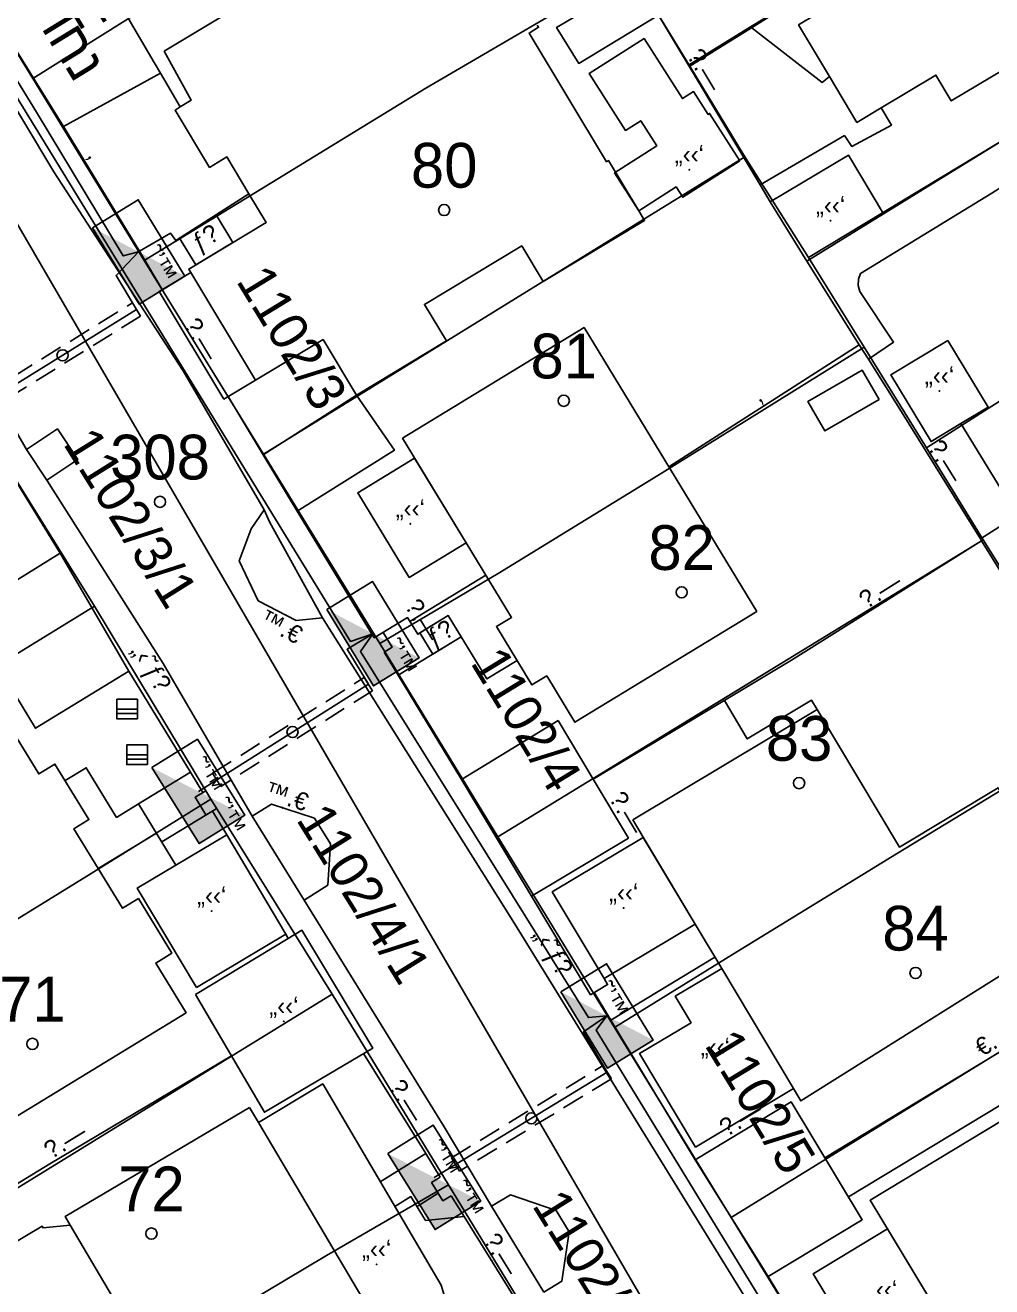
# Model space of a CAD drawing. Header units: metres. Extents: x 218299 to 220222, y 572714 to 574340.
# Drawn here: x 219021.1 to 219064.3, y 573231.5 to 573287.9 of the extents above; entities that cross this region are included whole.
import ezdxf
from ezdxf.enums import TextEntityAlignment as Align

# ---------------------------------------------------------------- set-up
doc = ezdxf.new("R2010")
doc.units = ezdxf.units.M
doc.header["$MEASUREMENT"] = 0
doc.linetypes.add('DASH15', pattern=[1.5, 1, -0.5])
for name, color, linetype in [('1602', 44, 'Continuous'), ('1603', 44, 'Continuous'), ('6151', 102, 'CABLEUNDEXIST03'), ('6261', 7, 'Continuous'), ('6701', 7, 'DASH15'), ('6910', 102, 'Continuous'), ('6916', 7, 'Continuous'), ('A_POINTS', 2, 'Continuous'), ('M2200', 253, 'Continuous'), ('M2207', 253, 'Continuous'), ('M2401', 7, 'Continuous'), ('M2404', 7, 'Continuous'), ('M2407', 253, 'Continuous'), ('M2408', 253, 'Continuous'), ('M2412', 253, 'Continuous'), ('M2420', 253, 'Continuous'), ('M2601', 253, 'Continuous'), ('M2602', 253, 'Continuous'), ('M2605', 253, 'Continuous'), ('M2612', 253, 'Continuous'), ('M5203', 253, 'Continuous')]:
    doc.layers.add(name, color=color, linetype=linetype)
doc.styles.add('HEBTXT', font='HEBTXT')
doc.styles.add('MAVAT_HEBTXT', font='HEBTXT')
doc.linetypes.add('CABLEUNDEXIST03', pattern='A,3.5,[222,elecad.shx,S=0.01,R=0,X=0,Y=0],1.5', length=5)

# ---------------------------------------------------------------- blocks, each defined once
blk = doc.blocks.new('6261')
blk.add_lwpolyline([(-2, -1.2), (2, -1.2), (2, 1.2), (-2, 1.2)], close=True)
at = {"color": 0}
blk.add_solid([(2, 1.2), (-2, -1.2), (2, -1.2)], dxfattribs=at)
at = {"color": 0, "style": 'HEBTXT'}
blk.add_attdef('PIL_NAME', (2.689, 2.418), '', height=1.7, dxfattribs=at)
at = {"style": 'HEBTXT'}
blk.add_attdef('CAMUT_MONIM', (2.489, 0.218), '', height=1.7, dxfattribs=at)
at = {"color": 0, "style": 'HEBTXT', "flags": 1}
for tag, p in [('TYPE', (2.585, -1.773)), ('MAP_TYPE', (2.689, -3.782))]:
    blk.add_attdef(tag, p, '', height=1.7, dxfattribs=at)
blk = doc.blocks.new('6910')
at = {"layer": 'A_POINTS'}
blk.add_circle((0, 0), 0.25, dxfattribs=at)
at = {"color": 0, "style": 'HEBTXT', "flags": 1}
blk.add_attdef('CODE', (-2.918, 6.399), '', height=1.7, dxfattribs=at)
at = {"color": 0, "style": 'HEBTXT'}
for tag, p in [('PATH', (0.169, 4.708)), ('HTCH', (0.169, 2.708))]:
    blk.add_attdef(tag, text='', height=1.7, dxfattribs=at).set_placement(p, align=Align.MIDDLE_CENTER)
blk = doc.blocks.new('6916')
at = {"layer": 'A_POINTS'}
blk.add_circle((0, 0), 0.25, dxfattribs=at)
at = {"color": 0, "style": 'HEBTXT'}
for tag, p in [('HTCH', (0.006, 3.527)), ('PIPE', (0.049, 1.33))]:
    blk.add_attdef(tag, text='', height=1.7, dxfattribs=at).set_placement(p, align=Align.MIDDLE_CENTER)
blk = doc.blocks.new('1603')
at = {"layer": 'A_POINTS'}
blk.add_circle((0, 0), 0.25, dxfattribs=at)
at = {"color": 0, "style": 'HEBTXT'}
blk.add_attdef('PARCEL_NUM', text='', height=2, dxfattribs=at).set_placement((0, 1), align=Align.CENTER)
at = {"color": 0, "style": 'HEBTXT', "flags": 1}
blk.add_attdef('LOT_NUM', text='', height=2, dxfattribs=at).set_placement((0, -2.5), align=Align.CENTER)
blk = doc.blocks.new('M2404')
blk.add_circle((0, 0), 0.025)
at = {"style": 'MAVAT_HEBTXT'}
blk.add_attdef('NAME', text='', height=0.8, dxfattribs=at).set_placement((0, 1.59), align=Align.MIDDLE)
blk = doc.blocks.new('M2408')
blk.add_circle((0, 0), 0.025)
at = {"style": 'MAVAT_HEBTXT'}
blk.add_attdef('NAME', text='', height=0.8, dxfattribs=at).set_placement((0, 1.59), align=Align.MIDDLE)
blk = doc.blocks.new('M2601')
blk.add_circle((0, 0), 0.025)
at = {"style": 'MAVAT_HEBTXT'}
blk.add_attdef('NAME', text='', height=0.8, dxfattribs=at).set_placement((0, 1.59), align=Align.MIDDLE)
blk = doc.blocks.new('M2602')
blk.add_circle((0, 0), 0.025)
at = {"style": 'MAVAT_HEBTXT'}
blk.add_attdef('NAME', text='', height=0.8, dxfattribs=at).set_placement((0, 1.59), align=Align.MIDDLE)
blk = doc.blocks.new('M2605')
blk.add_circle((0, 0), 0.025)
at = {"style": 'MAVAT_HEBTXT'}
blk.add_attdef('NAME', text='', height=0.8, dxfattribs=at).set_placement((0, 1.59), align=Align.MIDDLE)
blk = doc.blocks.new('M2612')
blk.add_circle((0, 0), 0.025)
at = {"style": 'MAVAT_HEBTXT'}
blk.add_attdef('NAME', text='', height=0.8, dxfattribs=at).set_placement((0, 1.59), align=Align.MIDDLE)
blk = doc.blocks.new('M2207')
blk.add_circle((0, 0), 0.025)
at = {"style": 'MAVAT_HEBTXT'}
blk.add_attdef('NAME', text='', height=0.8, dxfattribs=at).set_placement((0, 1.59), align=Align.MIDDLE)
blk = doc.blocks.new('M2412')
blk.add_circle((0, 0), 0.025)
at = {"style": 'MAVAT_HEBTXT'}
blk.add_attdef('NAME', text='', height=0.8, dxfattribs=at).set_placement((0, 1.59), align=Align.MIDDLE)
blk = doc.blocks.new('M5203')
for points in [[(1.54, -1.47), (-1.54, -1.47), (-1.54, 1.47), (1.54, 1.47)], [(-1.54, 0), (1.54, 0)], [(1.54, 1.47), (1.54, -1.47)], [(-1.54, -0.66), (1.54, -0.66)]]:
    blk.add_lwpolyline(points)
at = {"style": 'MAVAT_HEBTXT', "flags": 1}
for tag, p in [('MARK', (0, 3.2)), ('HEIGHT', (0, -3.3)), ('NAME', (0, -5.87))]:
    blk.add_attdef(tag, text='', height=0.8, dxfattribs=at).set_placement(p, align=Align.MIDDLE)
blk = doc.blocks.new('111')
at = {"layer": 'M2200'}
for points in [[(219066.83, 573295.534, 575.16), (219070.059, 573290.338, 575.261), (219070.662, 573289.367, 575.28), (219062.504, 573284.49, 575.28), (219061.817, 573285.639, 575.28), (219059.372, 573284.177, 575.113), (219058.286, 573283.528, 575.04), (219057.062, 573285.575, 575.04), (219055.68, 573287.887, 575.04), (219055.971, 573288.061, 575.05), (219059.113, 573289.935, 575.16), (219058.543, 573290.878, 575.16), (219058.115, 573291.584, 575.16), (219055.393, 573296.081, 575.16), (219054.71, 573297.21, 575.16), (219062.515, 573301.875, 575.16), (219062.853, 573302.078, 575.16), (219063.471, 573301.044, 575.16), (219065.652, 573297.396, 575.16)], [(219053.815, 573261.67, 574.155), (219046.09, 573274.353, 574.305), (219037.972, 573269.408, 574.305), (219040.818, 573264.735, 574.261), (219042.85, 573261.399, 574.23), (219042.175, 573260.988, 573.93), (219043.764, 573258.38, 573.93), (219044.423, 573258.782, 574.305), (219045.682, 573256.716, 574.305)], [(219048.268, 573252.356, 574.905), (219056.509, 573257.285, 574.905), (219060.187, 573251.134, 578.655), (219064.603, 573253.775, 578.055), (219064.752, 573253.526, 578.055), (219065.145, 573253.761, 577.905), (219068.672, 573247.871, 577.68), (219067.991, 573247.443, 577.533), (219055.785, 573239.788, 574.905), (219055.453, 573240.342, 574.905), (219052.246, 573245.705, 574.905), (219051.056, 573247.693, 574.905)], [(219012.352, 573251.48, 573.78), (219020.466, 573256.442, 573.78), (219021.713, 573254.402, 573.855), (219022.438, 573254.845, 573.555), (219023.959, 573252.359, 573.405), (219023.291, 573251.951, 573.855), (219025.462, 573248.402, 573.78), (219026.168, 573248.834, 573.48), (219027.664, 573246.388, 573.48), (219026.945, 573245.949, 573.78), (219028.304, 573243.728, 573.855), (219020.492, 573238.95, 573.93), (219020.242, 573239.359, 574.155), (219015.493, 573236.454, 574.08), (219011.819, 573242.461, 574.155), (219016.221, 573245.153, 574.08)], [(219075.31, 573235.179, 575.505), (219078.321, 573230.196, 575.58), (219077.452, 573229.67, 575.58), (219079.029, 573227.061, 575.655), (219069.476, 573221.288, 574.839), (219068.489, 573220.692, 574.755), (219066.942, 573223.252, 575.805), (219066.391, 573222.92, 575.355), (219062.538, 573229.295, 575.124), (219058.88, 573235.348, 574.905), (219067.047, 573240.283, 574.755), (219070.925, 573233.865, 574.755), (219071.002, 573233.738, 574.755), (219070.613, 573233.502, 578.655), (219071.127, 573232.651, 578.655)], [(219031.143, 573239.494, 574.38), (219031.545, 573238.815, 574.38), (219038.709, 573226.704, 574.38), (219031.222, 573222.274, 574.67), (219030.972, 573222.127, 574.68), (219031.354, 573221.481, 574.53), (219028.338, 573219.696, 574.375), (219025.502, 573218.019, 574.23), (219021.657, 573224.518, 574.23), (219026.999, 573227.678, 574.38), (219023.124, 573234.229, 574.522), (219022.895, 573234.615, 574.53)]]:
    blk.add_polyline3d(points, close=True, dxfattribs=at)
blk.add_polyline3d([(219044.001, 573287.88, 576.6), (219044.061, 573287.78, 576.6), (219043.631, 573287.521, 576.72), (219047.095, 573281.768, 574.32), (219047.185, 573281.822, 573.48), (219048.535, 573279.58, 573.379), (219048.795, 573279.147, 573.36), (219048.795, 573279.147, 573.36), (219044.268, 573276.421, 573.36), (219043.309, 573278.014, 573.6), (219038.953, 573275.391, 573.48), (219039.937, 573273.757, 573.36), (219035.918, 573271.336, 573.24), (219034.425, 573273.816, 573.24), (219031.412, 573272.002, 573.12), (219028.421, 573276.969, 573.12), (219031.886, 573279.055, 573.6), (219031.114, 573280.338, 573.6), (219030.125, 573281.98, 573.6), (219029.35, 573281.513, 573.36), (219027.811, 573284.069, 573.36), (219028.044, 573284.215, 573.36), (219028.536, 573284.522, 573.36), (219027.326, 573286.706, 573.48), (219040.082, 573294.387, 576.6)], dxfattribs=at)
at = {"layer": 'M2207'}
for points in [[(219053.057, 573281.812, 573.9), (219050.5, 573280.182, 573.9), (219050.205, 573280.644, 573.9), (219048.535, 573279.58, 573.3), (219047.457, 573281.272, 573.3), (219049.343, 573282.474, 573.54), (219048.625, 573283.6, 573.3), (219047.941, 573283.165, 573.18), (219046.319, 573285.709, 573.18), (219048.778, 573287.276, 573.18), (219050.491, 573284.589, 573.18), (219050.985, 573284.904, 573.18), (219051.635, 573283.885, 573.3), (219051.706, 573283.93, 573.3)], [(219059.475, 573279.436, 574.98), (219059.475, 573279.436, 574.98), (219056.053, 573277.321, 575.22), (219056.053, 573277.321, 575.22), (219054.416, 573279.97, 575.22), (219054.416, 573279.97, 575.22), (219057.909, 573282.069, 574.98)], [(219062.355, 573273.782, 576.66), (219064.157, 573270.801, 576.66), (219062.933, 573270.061, 576.66), (219061.602, 573269.257, 576.66), (219059.8, 573272.238, 576.66), (219062.355, 573273.782, 576.66)], [(219059.279, 573271.135, 574.02), (219056.86, 573269.737, 574.02), (219056.099, 573271.054, 574.02), (219058.518, 573272.452, 574.02), (219059.279, 573271.135, 574.02)], [(219040.818, 573264.735, 574.261), (219038.513, 573268.519, 574.261), (219035.975, 573266.973, 574.111), (219038.28, 573263.189, 574.111), (219040.818, 573264.735, 574.261)], [(219028.764, 573244.862, 573.555), (219032.768, 573247.247, 573.555), (219032.768, 573247.247, 573.555), (219030.125, 573251.683, 573.555), (219026.121, 573249.298, 573.555), (219028.764, 573244.862, 573.555)], [(219051.056, 573247.693, 574.905), (219048.741, 573251.565, 574.755), (219044.668, 573249.128, 574.455), (219046.983, 573245.257, 574.305)], [(219028.721, 573244.547, 573.705), (219032.869, 573247.044, 573.378), (219033.482, 573247.413, 573.33), (219036.652, 573242.146, 573.255), (219031.806, 573239.282, 573.63)], [(219055.459, 573240.345, 574.83), (219055.453, 573240.342, 574.905), (219052.246, 573245.705, 574.905), (219050.17, 573244.464, 574.605), (219050.877, 573243.282, 574.605), (219048.572, 573241.904, 574.23), (219051.074, 573237.722, 574.08)], [(219031.545, 573238.815, 574.38), (219038.709, 573226.704, 574.38), (219031.222, 573222.274, 574.305), (219032.344, 573220.377, 574.305), (219032.344, 573220.377, 574.305), (219038.131, 573223.801, 574.23), (219040.122, 573225.675, 574.305), (219040.306, 573227.621, 574.23), (219040.527, 573227.726, 574.155), (219040.602, 573228.563, 574.08), (219039.706, 573231.551, 574.155), (219034.408, 573240.543, 574.08)], [(219023.124, 573234.229, 574.305), (219026.371, 573228.74, 574.305), (219025.591, 573227.641, 574.305), (219021.406, 573225.165, 574.08), (219017.575, 573231.641, 574.005), (219021.871, 573234.182, 574.23), (219021.913, 573234.112, 574.23)], [(219062.538, 573229.295, 574.755), (219059.657, 573234.063, 574.755), (219056.329, 573232.052, 574.005), (219059.211, 573227.285, 574.005), (219062.538, 573229.295, 574.755)]]:
    blk.add_polyline3d(points, close=True, dxfattribs=at)
at = {"layer": 'M2401'}
for points in [[(219022.074, 573267.533, 570.206), (219022.074, 573267.533, 570.206), (219023.459, 573268.457, 570.206), (219022.549, 573269.822, 570.131), (219021.164, 573268.898, 570.131), (219021.164, 573268.898, 570.131), (219022.074, 573267.533, 570.206)], [(219032.033, 573265.666, 570.569), (219034.395, 573261.381, 570.569), (219034.395, 573261.381, 570.569), (219033.229, 573261.26, 570.569), (219031.517, 573262.146, 570.569), (219030.679, 573263.928, 570.569), (219031.214, 573265.358, 570.569), (219031.786, 573266.215, 570.569), (219031.786, 573266.215, 570.569), (219031.909, 573265.94, 570.569), (219032.033, 573265.666, 570.569)], [(219033.58, 573248.754, 571.019), (219033.58, 573248.754, 571.019), (219031.255, 573252.515, 570.869), (219031.255, 573252.515, 570.869), (219032.118, 573253.049, 570.869), (219034.038, 573252.429, 570.869), (219034.753, 573251.274, 570.869), (219034.643, 573249.432, 570.869), (219033.58, 573248.754, 571.019)], [(219041.957, 573235.085, 571.365), (219044.3, 573231.243, 571.515), (219044.3, 573231.243, 571.515), (219045.097, 573231.729, 571.44), (219045.423, 573233.933, 571.44), (219044.841, 573234.886, 571.44), (219042.8, 573235.593, 571.365), (219041.957, 573235.085, 571.365), (219041.957, 573235.085, 571.365)]]:
    blk.add_polyline3d(points, dxfattribs=at)
at = {"layer": 'M2404'}
for points in [[(219022.074, 573267.533, 570.206), (219022.074, 573267.533, 570.206), (219023.459, 573268.457, 570.206), (219022.549, 573269.822, 570.131), (219021.164, 573268.898, 570.131), (219021.164, 573268.898, 570.131), (219022.074, 573267.533, 570.206)], [(219032.033, 573265.666, 570.569), (219034.395, 573261.381, 570.569), (219034.395, 573261.381, 570.569), (219033.229, 573261.26, 570.569), (219031.517, 573262.146, 570.569), (219030.679, 573263.928, 570.569), (219031.214, 573265.358, 570.569), (219031.786, 573266.215, 570.569), (219031.786, 573266.215, 570.569), (219031.909, 573265.94, 570.569), (219032.033, 573265.666, 570.569)], [(219033.58, 573248.754, 571.019), (219033.58, 573248.754, 571.019), (219031.255, 573252.515, 570.869), (219031.255, 573252.515, 570.869), (219032.118, 573253.049, 570.869), (219034.038, 573252.429, 570.869), (219034.753, 573251.274, 570.869), (219034.643, 573249.432, 570.869), (219033.58, 573248.754, 571.019)], [(219041.957, 573235.085, 571.365), (219044.3, 573231.243, 571.515), (219044.3, 573231.243, 571.515), (219045.097, 573231.729, 571.44), (219045.423, 573233.933, 571.44), (219044.841, 573234.886, 571.44), (219042.8, 573235.593, 571.365), (219041.957, 573235.085, 571.365), (219041.957, 573235.085, 571.365)]]:
    blk.add_polyline3d(points, dxfattribs=at)
at = {"layer": 'M2407'}
for points in [[(219048.472, 573289.897, 571.08), (219044.865, 573287.77, 571.08), (219045.856, 573286.163, 571.08), (219049.413, 573288.325, 571.08)], [(219020.021, 573287.862, 569.4), (219022.824, 573283.336, 569.58), (219022.824, 573283.336, 569.58)], [(219057.062, 573285.575, 572.79), (219056.741, 573285.312, 572.79), (219053.535, 573287.795, 572.7)], [(219072.166, 573285.321, 573.96), (219064.312, 573280.363, 573.96), (219058.441, 573276.775, 573.96), (219058.355, 573276.514, 573.96), (219058.349, 573276.238, 573.96), (219058.421, 573275.973, 573.96), (219058.446, 573275.919, 573.96), (219059.928, 573273.71, 573.96), (219058.803, 573272.94, 573.96)], [(219053.957, 573280.738, 572.867), (219057.731, 573282.939, 572.777), (219058.059, 573282.454, 572.777), (219059.831, 573283.408, 572.732), (219059.372, 573284.177, 572.732)], [(219031.755, 573268.663, 570.402), (219035.918, 573271.336, 570.702)], [(219062.933, 573270.061, 573.96), (219065.45, 573265.953, 574.14), (219063.809, 573264.909, 574.14)], [(219040.6, 573260.535, 571.41), (219041.749, 573258.649, 571.41), (219043.099, 573259.472, 571.41)], [(219052.362, 573257.683, 572.144), (219053.386, 573255.971, 572.144), (219056.265, 573257.693, 572.144), (219056.509, 573257.285, 572.144)], [(219026.181, 573253.059, 571.215), (219025.195, 573252.458, 571.215), (219023.839, 573254.68, 571.215), (219022.893, 573254.102, 571.215)], [(219066.627, 573240.03, 572.13), (219066.299, 573240.572, 572.13), (219057.906, 573235.5, 572.115)]]:
    blk.add_polyline3d(points, dxfattribs=at)
at = {"layer": 'M2408'}
for points in [[(219003.05, 573312.99, 568.38), (219009.646, 573301.955, 568.83), (219016.958, 573290.384, 569.28), (219022.395, 573281.313, 569.55), (219024.461, 573278.135, 569.753), (219028.169, 573272.419, 570.203), (219031.786, 573266.215, 570.353)], [(219012.934, 573282.544, 569.603), (219018.635, 573273.29, 570.053), (219021.164, 573268.898, 570.128)], [(219030.185, 573271.27, 570.367), (219031.755, 573268.663, 570.402), (219033.272, 573266.143, 570.435)], [(219022.074, 573267.533, 570.128), (219027.275, 573259.345, 570.578), (219031.255, 573252.515, 570.728)], [(219022.677, 573264.273, 570.375), (219025.748, 573258.998, 570.6)], [(219053.51, 573230.639, 571.478), (219042.984, 573247.71, 571.028), (219034.395, 573261.381, 570.578)], [(219040.613, 573254.16, 570.869), (219043.74, 573248.943, 571.169)], [(219033.58, 573248.754, 570.878), (219039.837, 573238.625, 571.253), (219041.957, 573235.085, 571.328)], [(219032.768, 573247.247, 570.937), (219032.869, 573247.044, 570.937)], [(219054.319, 573231.936, 571.515), (219051.062, 573237.152, 571.365)]]:
    blk.add_polyline3d(points, dxfattribs=at)
at = {"layer": 'M2412'}
for points in [[(219030.395, 573278.157, 570.96), (219029.646, 573279.401, 570.96), (219028.01, 573278.358, 570.06), (219028.744, 573277.163, 570.06)], [(219040.023, 573261.483, 571.41), (219040.6, 573260.535, 571.41), (219039.329, 573259.761, 570.66), (219038.751, 573260.709, 570.66), (219040.023, 573261.483, 571.41)]]:
    blk.add_polyline3d(points, close=True, dxfattribs=at)
at = {"layer": 'M2420', "lineweight": -3, "flags": 128}
blk.add_lwpolyline([(218993.206, 573326.375), (219061.09, 573209.62)], dxfattribs=at)
at = {"layer": 'M2601'}
for points in [[(219027.157, 573285.732, 572.283), (219022.824, 573283.336, 572.463), (219026.213, 573277.767, 572.463), (219027.604, 573278.576, 572.463), (219027.841, 573278.251, 572.463)], [(219058.396, 573273.589, 573.36), (219049.876, 573268.137, 572.88)], [(219041.701, 573263.285, 572.76), (219038.309, 573261.219, 572.76)], [(219024.379, 573250.172, 572.34), (219026.974, 573251.759, 572.34)]]:
    blk.add_polyline3d(points, dxfattribs=at)
at = {"layer": 'M2602'}
for points in [[(219050.755, 573286.084, 574.8), (219053.535, 573287.795, 574.8), (219054.167, 573288.184, 574.8), (219055.401, 573288.944, 574.8), (219058.543, 573290.878, 574.8)], [(219031.114, 573280.338, 573.15), (219027.841, 573278.251, 572.97), (219027.841, 573278.251, 572.97)], [(219037.107, 573260.728, 572.31), (219037.511, 573260.064, 572.31), (219037.151, 573259.844, 572.31)], [(219029.19, 573252.567, 572.115), (219028.705, 573253.362, 572.115), (219029.18, 573253.652, 572.115)], [(219027.216, 573251.363, 571.758), (219029.641, 573252.843, 571.815)], [(219056.854, 573237.24, 573.84), (219072.094, 573246.462, 574.08)], [(219039.664, 573236.38, 572.794), (219039.273, 573236.135, 572.794), (219039.784, 573235.321, 572.794), (219040.15, 573235.551, 572.794)], [(219038.626, 573235.068, 572.869), (219039.574, 573235.656, 572.869)]]:
    blk.add_polyline3d(points, dxfattribs=at)
at = {"layer": 'M2605'}
for points in [[(219054.416, 573279.97, 572.88), (219053.957, 573280.738, 572.867), (219050.755, 573286.084, 572.778), (219049.413, 573288.325, 572.741), (219048.472, 573289.897, 572.715), (219048.472, 573289.897, 572.715), (219048.216, 573290.325, 572.708), (219048.171, 573290.4, 572.707), (219045.815, 573294.333, 572.642), (219045.741, 573294.458, 572.64), (219045.741, 573294.458, 572.64), (219045.741, 573294.458, 572.64), (219061.105, 573304.16, 572.64), (219061.937, 573304.685, 572.64), (219061.937, 573304.685, 572.64)], [(219042.902, 573298.943, 571.44), (219025.719, 573288.188, 571.2), (219025.719, 573288.188, 571.2), (219026.882, 573286.201, 571.2), (219027.157, 573285.732, 571.2), (219028.044, 573284.215, 571.2)], [(219059.475, 573279.436, 574.08), (219071.274, 573286.71, 574.08), (219072.596, 573287.524, 574.08), (219072.596, 573287.524, 574.08)], [(219066.731, 573260.208, 574.32), (219064.846, 573263.241, 574.25), (219063.862, 573264.823, 574.214), (219063.809, 573264.909, 574.212), (219060.202, 573270.71, 574.08), (219058.803, 573272.94, 574.08), (219058.396, 573273.589, 574.08), (219058.396, 573273.589, 574.08), (219056.053, 573277.321, 574.08)], [(219031.412, 573272.002, 571.019), (219029.995, 573271.157, 571.019), (219027.097, 573275.969, 571.019), (219028.51, 573276.821, 571.019)], [(219018.718, 573261.826, 570.69), (219022.677, 573264.273, 570.69), (219022.677, 573264.273, 570.69), (219019.844, 573268.856, 570.69), (219018.241, 573267.866, 570.641), (219017.396, 573267.343, 570.615), (219016.793, 573268.319, 570.615), (219016.359, 573269.021, 570.615), (219015.818, 573269.897, 570.615), (219018.21, 573271.376, 570.615), (219015.296, 573276.091, 570.615), (219011.125, 573273.513, 570.615), (219009.317, 573276.438, 570.615), (219001.282, 573271.472, 570.465), (218983.112, 573260.213, 570.015), (218975.437, 573255.47, 570.015)], [(219044.933, 573256.791, 571.41), (219040.613, 573254.16, 571.41), (219037.777, 573258.816, 571.41), (219040.6, 573260.535, 571.41), (219040.023, 573261.483, 571.41), (219038.655, 573260.65, 571.41), (219038.202, 573261.395, 571.41), (219036.716, 573260.49, 571.41), (219033.272, 573266.143, 571.41), (219037.612, 573268.869, 571.41), (219035.918, 573271.336, 571.41)], [(219063.862, 573264.823, 572.16), (219055.368, 573259.481, 572.16)], [(219013.25, 573231.503, 570.99), (219002.643, 573248.883, 570.99), (219008.577, 573252.504, 570.99), (219019.817, 573259.318, 571.14), (219021.568, 573256.448, 571.215), (219025.748, 573258.998, 571.215), (219025.748, 573258.998, 571.215), (219028.506, 573254.479, 571.215), (219026.181, 573253.059, 571.215), (219027.848, 573250.327, 571.215)], [(219046.983, 573245.257, 572.115), (219047.145, 573244.986, 572.115), (219046.38, 573244.529, 572.115), (219043.74, 573248.943, 572.115), (219048.075, 573251.536, 572.115), (219046.497, 573254.175, 572.115), (219055.368, 573259.481, 572.16)], [(219046.497, 573254.175, 571.515), (219044.933, 573256.791, 571.41)], [(219057.044, 573227.427, 572.115), (219054.319, 573231.936, 572.115), (219054.319, 573231.936, 572.115), (219058.524, 573234.477, 572.115), (219055.344, 573239.739, 572.115), (219051.062, 573237.152, 572.115), (219051.062, 573237.152, 572.115), (219047.288, 573243.398, 572.115), (219051.943, 573246.211, 572.25)], [(219018.184, 573223.244, 571.621), (219016.696, 573225.667, 571.59), (219013.25, 573231.503, 571.59), (219022.218, 573236.976, 571.59), (219030.33, 573241.801, 571.59)], [(219036.984, 573236.171, 571.74), (219039.014, 573237.429, 571.74), (219036.24, 573241.903, 571.74)], [(219045.19, 573227.435, 571.74), (219040.735, 573234.62, 571.74), (219039.011, 573234.447, 571.74), (219038.354, 573235.507, 571.74), (219037.637, 573235.062, 571.74)]]:
    blk.add_polyline3d(points, dxfattribs=at)
at = {"layer": 'M2612'}
for points in [[(219026.213, 573277.767, 571.41), (219027.239, 573276.055, 571.41)], [(219037.151, 573259.844, 572.31), (219037.777, 573258.816, 572.31)], [(219029.057, 573253.577, 572.115), (219028.506, 573254.479, 572.115)], [(219029.478, 573252.743, 572.115), (219030.125, 573251.683, 572.115)], [(219047.288, 573243.398, 572.115), (219046.545, 573244.627, 572.115)], [(219039.014, 573237.429, 572.644), (219039.664, 573236.38, 572.644)], [(219040.15, 573235.551, 572.644), (219040.735, 573234.62, 572.644)]]:
    blk.add_polyline3d(points, dxfattribs=at)
at = {"layer": 'M2207'}
ref = blk.add_blockref('M2207', (219050.796, 573281.412), dxfattribs=dict(at, xscale=0.5, yscale=0.5, zscale=0.5))
ref.add_attrib('NAME', '„‹‹‘', dxfattribs={"layer": '0', "height": 0.8, "style": 'MAVAT_HEBTXT'}).set_placement((219050.796, 573282.037), align=Align.MIDDLE)
ref = blk.add_blockref('M2207', (219057.108, 573279.13), dxfattribs=dict(at, xscale=0.5, yscale=0.5, zscale=0.5))
ref.add_attrib('NAME', '„‹‹‘', dxfattribs={"layer": '0', "height": 0.8, "style": 'MAVAT_HEBTXT'}).set_placement((219057.108, 573279.755), align=Align.MIDDLE)
ref = blk.add_blockref('M2207', (219061.979, 573271.52), dxfattribs=dict(at, xscale=0.5, yscale=0.5, zscale=0.5))
ref.add_attrib('NAME', '„‹‹‘', dxfattribs={"layer": '0', "height": 0.8, "style": 'MAVAT_HEBTXT'}).set_placement((219061.979, 573272.145), align=Align.MIDDLE)
ref = blk.add_blockref('M2207', (219038.325, 573265.582), dxfattribs=dict(at, xscale=0.5, yscale=0.5, zscale=0.5))
ref.add_attrib('NAME', '„‹‹‘', dxfattribs={"layer": '0', "height": 0.8, "style": 'MAVAT_HEBTXT'}).set_placement((219038.325, 573266.207), align=Align.MIDDLE)
ref = blk.add_blockref('M2207', (219029.445, 573248.273), dxfattribs=dict(at, xscale=0.5, yscale=0.5, zscale=0.5))
ref.add_attrib('NAME', '„‹‹‘', dxfattribs={"layer": '0', "height": 0.8, "style": 'MAVAT_HEBTXT'}).set_placement((219029.445, 573248.898), align=Align.MIDDLE)
ref = blk.add_blockref('M2207', (219047.862, 573248.411), dxfattribs=dict(at, xscale=0.5, yscale=0.5, zscale=0.5))
ref.add_attrib('NAME', '„‹‹‘', dxfattribs={"layer": '0', "height": 0.8, "style": 'MAVAT_HEBTXT'}).set_placement((219047.862, 573249.036), align=Align.MIDDLE)
ref = blk.add_blockref('M2207', (219032.672, 573243.343), dxfattribs=dict(at, xscale=0.5, yscale=0.5, zscale=0.5))
ref.add_attrib('NAME', '„‹‹‘', dxfattribs={"layer": '0', "height": 0.8, "style": 'MAVAT_HEBTXT'}).set_placement((219032.672, 573243.968), align=Align.MIDDLE)
ref = blk.add_blockref('M2207', (219051.96, 573241.521), dxfattribs=dict(at, xscale=0.5, yscale=0.5, zscale=0.5))
ref.add_attrib('NAME', '„‹‹‘', dxfattribs={"layer": '0', "height": 0.8, "style": 'MAVAT_HEBTXT'}).set_placement((219051.96, 573242.146), align=Align.MIDDLE)
ref = blk.add_blockref('M2207', (219036.816, 573232.479), dxfattribs=dict(at, xscale=0.5, yscale=0.5, zscale=0.5))
ref.add_attrib('NAME', '„‹‹‘', dxfattribs={"layer": '0', "height": 0.8, "style": 'MAVAT_HEBTXT'}).set_placement((219036.816, 573233.104), align=Align.MIDDLE)
ref = blk.add_blockref('M2207', (219059.434, 573230.674), dxfattribs=dict(at, xscale=0.5, yscale=0.5, zscale=0.5))
ref.add_attrib('NAME', '„‹‹‘', dxfattribs={"layer": '0', "height": 0.8, "style": 'MAVAT_HEBTXT'}).set_placement((219059.434, 573231.299), align=Align.MIDDLE)
at = {"layer": 'M2404'}
ref = blk.add_blockref('M2404', (219032.789, 573261.488), dxfattribs=dict(at, xscale=0.5, yscale=0.5, zscale=0.5))
ref.add_attrib('NAME', '™.€', dxfattribs={"layer": '0', "height": 0.8, "rotation": 332.6378, "style": 'MAVAT_HEBTXT'}).set_placement((219032.537, 573260.999), align=Align.MIDDLE)
ref = blk.add_blockref('M2404', (219032.618, 573252.887), dxfattribs=dict(at, xscale=0.5, yscale=0.5, zscale=0.5))
ref.add_attrib('NAME', '™.€', dxfattribs={"layer": '0', "height": 0.8, "rotation": 342.1184, "style": 'MAVAT_HEBTXT'}).set_placement((219032.787, 573253.411), align=Align.MIDDLE)
at = {"layer": 'M2408'}
ref = blk.add_blockref('M2408', (219026.792, 573260.106), dxfattribs=dict(at, xscale=0.5, yscale=0.5, zscale=0.5))
ref.add_attrib('NAME', '„‹˜ƒ\x8e', dxfattribs={"layer": '0', "height": 0.8, "rotation": 302.423, "style": 'MAVAT_HEBTXT'}).set_placement((219026.663, 573259.108), align=Align.MIDDLE)
ref = blk.add_blockref('M2408', (219044.01, 573246.047), dxfattribs=dict(at, xscale=0.5, yscale=0.5, zscale=0.5))
ref.add_attrib('NAME', '„‹˜ƒ\x8e', dxfattribs={"layer": '0', "height": 0.8, "rotation": 301.6577, "style": 'MAVAT_HEBTXT'}).set_placement((219044.618, 573246.408), align=Align.MIDDLE)
at = {"layer": 'M2412'}
ref = blk.add_blockref('M2412', (219028.033, 573278.373), dxfattribs=dict(at, xscale=0.5, yscale=0.5, zscale=0.5))
ref.add_attrib('NAME', 'ƒ\x8e', dxfattribs={"layer": '0', "height": 0.8, "rotation": 32.5027, "style": 'MAVAT_HEBTXT'}).set_placement((219029.206, 573278.28), align=Align.MIDDLE)
ref = blk.add_blockref('M2412', (219039.329, 573259.761), dxfattribs=dict(at, xscale=0.5, yscale=0.5, zscale=0.5))
ref.add_attrib('NAME', 'ƒ\x8e', dxfattribs={"layer": '0', "height": 0.8, "rotation": 31.3463, "style": 'MAVAT_HEBTXT'}).set_placement((219039.706, 573260.604), align=Align.MIDDLE)
at = {"layer": 'M2601'}
ref = blk.add_blockref('M2601', (219023.754, 573281.808), dxfattribs=dict(at, xscale=0.5, yscale=0.5, zscale=0.5))
ref.add_attrib('NAME', '‚', dxfattribs={"layer": '0', "height": 0.8, "rotation": 301.3166, "style": 'MAVAT_HEBTXT'}).set_placement((219024.224, 573282.094), align=Align.MIDDLE)
ref = blk.add_blockref('M2601', (219054.136, 573270.863), dxfattribs=dict(at, xscale=0.5, yscale=0.5, zscale=0.5))
ref.add_attrib('NAME', '‚', dxfattribs={"layer": '0', "height": 0.8, "rotation": 32.6198, "style": 'MAVAT_HEBTXT'}).set_placement((219053.839, 573271.326), align=Align.MIDDLE)
at = {"layer": 'M2602'}
ref = blk.add_blockref('M2602', (219064.474, 573241.851), dxfattribs=dict(at, xscale=0.5, yscale=0.5, zscale=0.5))
ref.add_attrib('NAME', '€.‚', dxfattribs={"layer": '0', "height": 0.8, "rotation": 31.1803, "style": 'MAVAT_HEBTXT'}).set_placement((219064.189, 573242.321), align=Align.MIDDLE)
at = {"layer": 'M2605'}
ref = blk.add_blockref('M2605', (219051.046, 573285.599), dxfattribs=dict(at, xscale=0.5, yscale=0.5, zscale=0.5))
ref.add_attrib('NAME', '\x9a.—', dxfattribs={"layer": '0', "height": 0.8, "rotation": 300.9139, "style": 'MAVAT_HEBTXT'}).set_placement((219051.517, 573285.882), align=Align.MIDDLE)
ref = blk.add_blockref('M2605', (219028.546, 573273.563), dxfattribs=dict(at, xscale=0.5, yscale=0.5, zscale=0.5))
ref.add_attrib('NAME', '\x9a.—', dxfattribs={"layer": '0', "height": 0.8, "rotation": 301.0551, "style": 'MAVAT_HEBTXT'}).set_placement((219029.017, 573273.847), align=Align.MIDDLE)
ref = blk.add_blockref('M2605', (219061.82, 573268.108), dxfattribs=dict(at, xscale=0.5, yscale=0.5, zscale=0.5))
ref.add_attrib('NAME', '\x9a.—', dxfattribs={"layer": '0', "height": 0.8, "rotation": 301.8687, "style": 'MAVAT_HEBTXT'}).set_placement((219062.288, 573268.398), align=Align.MIDDLE)
ref = blk.add_blockref('M2605', (219059.615, 573262.152), dxfattribs=dict(at, xscale=0.5, yscale=0.5, zscale=0.5))
ref.add_attrib('NAME', '\x9a.—', dxfattribs={"layer": '0', "height": 0.8, "rotation": 32.1679, "style": 'MAVAT_HEBTXT'}).set_placement((219059.322, 573262.617), align=Align.MIDDLE)
ref = blk.add_blockref('M2605', (219038.441, 573261.001), dxfattribs=dict(at, xscale=0.5, yscale=0.5, zscale=0.5))
ref.add_attrib('NAME', '\x9a.—', dxfattribs={"layer": '0', "height": 0.8, "rotation": 301.3463, "style": 'MAVAT_HEBTXT'}).set_placement((219038.911, 573261.288), align=Align.MIDDLE)
ref = blk.add_blockref('M2605', (219047.56, 573252.398), dxfattribs=dict(at, xscale=0.5, yscale=0.5, zscale=0.5))
ref.add_attrib('NAME', '\x9a.—', dxfattribs={"layer": '0', "height": 0.8, "rotation": 300.8845, "style": 'MAVAT_HEBTXT'}).set_placement((219048.032, 573252.68), align=Align.MIDDLE)
ref = blk.add_blockref('M2605', (219037.718, 573239.52), dxfattribs=dict(at, xscale=0.5, yscale=0.5, zscale=0.5))
ref.add_attrib('NAME', '\x9a.—', dxfattribs={"layer": '0', "height": 0.8, "rotation": 301.7985, "style": 'MAVAT_HEBTXT'}).set_placement((219038.185, 573239.81), align=Align.MIDDLE)
ref = blk.add_blockref('M2605', (219053.367, 573238.544), dxfattribs=dict(at, xscale=0.5, yscale=0.5, zscale=0.5))
ref.add_attrib('NAME', '\x9a.—', dxfattribs={"layer": '0', "height": 0.8, "rotation": 31.1464, "style": 'MAVAT_HEBTXT'}).set_placement((219053.082, 573239.015), align=Align.MIDDLE)
ref = blk.add_blockref('M2605', (219023.176, 573237.546), dxfattribs=dict(at, xscale=0.5, yscale=0.5, zscale=0.5))
ref.add_attrib('NAME', '\x9a.—', dxfattribs={"layer": '0', "height": 0.8, "rotation": 31.3951, "style": 'MAVAT_HEBTXT'}).set_placement((219022.889, 573238.015), align=Align.MIDDLE)
ref = blk.add_blockref('M2605', (219041.955, 573232.653), dxfattribs=dict(at, xscale=0.5, yscale=0.5, zscale=0.5))
ref.add_attrib('NAME', '\x9a.—', dxfattribs={"layer": '0', "height": 0.8, "rotation": 301.7985, "style": 'MAVAT_HEBTXT'}).set_placement((219042.423, 573232.942), align=Align.MIDDLE)
at = {"layer": 'M2612'}
ref = blk.add_blockref('M2612', (219026.726, 573276.911), dxfattribs=dict(at, xscale=0.5, yscale=0.5, zscale=0.5))
ref.add_attrib('NAME', '˜’™', dxfattribs={"layer": '0', "height": 0.8, "rotation": 300.9428, "style": 'MAVAT_HEBTXT'}).set_placement((219027.198, 573277.194), align=Align.MIDDLE)
ref = blk.add_blockref('M2612', (219037.464, 573259.33), dxfattribs=dict(at, xscale=0.5, yscale=0.5, zscale=0.5))
ref.add_attrib('NAME', '˜’™', dxfattribs={"layer": '0', "height": 0.8, "rotation": 301.3463, "style": 'MAVAT_HEBTXT'}).set_placement((219037.934, 573259.616), align=Align.MIDDLE)
ref = blk.add_blockref('M2612', (219028.782, 573254.028), dxfattribs=dict(at, xscale=0.5, yscale=0.5, zscale=0.5))
ref.add_attrib('NAME', '˜’™', dxfattribs={"layer": '0', "height": 0.8, "rotation": 301.3951, "style": 'MAVAT_HEBTXT'}).set_placement((219029.251, 573254.314), align=Align.MIDDLE)
ref = blk.add_blockref('M2612', (219029.802, 573252.213), dxfattribs=dict(at, xscale=0.5, yscale=0.5, zscale=0.5))
ref.add_attrib('NAME', '˜’™', dxfattribs={"layer": '0', "height": 0.8, "rotation": 301.3951, "style": 'MAVAT_HEBTXT'}).set_placement((219030.271, 573252.5), align=Align.MIDDLE)
ref = blk.add_blockref('M2612', (219046.916, 573244.013), dxfattribs=dict(at, xscale=0.5, yscale=0.5, zscale=0.5))
ref.add_attrib('NAME', '˜’™', dxfattribs={"layer": '0', "height": 0.8, "rotation": 301.1464, "style": 'MAVAT_HEBTXT'}).set_placement((219047.387, 573244.297), align=Align.MIDDLE)
ref = blk.add_blockref('M2612', (219039.339, 573236.905), dxfattribs=dict(at, xscale=0.5, yscale=0.5, zscale=0.5))
ref.add_attrib('NAME', '˜’™', dxfattribs={"layer": '0', "height": 0.8, "rotation": 301.7985, "style": 'MAVAT_HEBTXT'}).set_placement((219039.807, 573237.195), align=Align.MIDDLE)
ref = blk.add_blockref('M2612', (219040.443, 573235.086), dxfattribs=dict(at, xscale=0.5, yscale=0.5, zscale=0.5))
ref.add_attrib('NAME', '˜’™', dxfattribs={"layer": '0', "height": 0.8, "rotation": 302.1344, "style": 'MAVAT_HEBTXT'}).set_placement((219040.908, 573235.379), align=Align.MIDDLE)
at = {"layer": 'M5203', "xscale": 0.3, "yscale": 0.3, "zscale": 0.3}
for p in [(219025.673, 573257.301, 571.331), (219026.114, 573255.259, 571.331)]:
    blk.add_blockref('M5203', p, dxfattribs=at)

msp = doc.modelspace()

# ---------------------------------------------------------------- linework, layer by layer
at = {"layer": '1602'}
for points in [[(219016.086, 573294.211), (219021.336, 573297.471), (219028.636, 573301.961), (219037.516, 573307.641), (219040.266, 573303.231), (219042.886, 573298.951), (219021.446, 573285.491)], [(219045.666, 573294.471), (219066.536, 573307.511), (219071.776, 573298.961), (219066.346, 573295.641), (219059.016, 573291.151), (219050.816, 573286.041), (219048.146, 573290.411)], [(219031.676, 573280.551), (219026.426, 573277.351), (219021.446, 573285.491), (219042.886, 573298.951), (219045.666, 573294.471), (219048.146, 573290.411), (219039.016, 573285.051)], [(219050.816, 573286.041), (219059.016, 573291.151), (219066.346, 573295.641), (219071.776, 573298.961), (219077.136, 573290.181), (219056.126, 573277.481), (219053.276, 573281.991)], [(219026.426, 573277.351), (219031.676, 573280.551), (219039.016, 573285.051), (219048.146, 573290.411), (219050.816, 573286.041), (219053.276, 573281.991), (219031.756, 573268.701)], [(219056.126, 573277.481), (219077.136, 573290.181), (219082.186, 573281.991), (219076.826, 573278.671), (219069.506, 573274.151), (219061.396, 573268.981), (219058.616, 573273.481)], [(219042.256, 573263.361), (219036.956, 573260.231), (219031.756, 573268.701), (219053.276, 573281.991), (219056.126, 573277.481), (219058.616, 573273.481), (219049.586, 573267.861)], [(219061.396, 573268.981), (219069.506, 573274.151), (219076.826, 573278.671), (219082.186, 573281.991), (219087.456, 573273.381), (219066.726, 573260.411), (219063.926, 573264.871)], [(219036.956, 573260.231), (219042.256, 573263.361), (219049.586, 573267.861), (219058.616, 573273.481), (219061.396, 573268.981), (219063.926, 573264.871), (219042.236, 573251.591)], [(218997.746, 573257.111), (219006.236, 573262.301), (219013.596, 573266.771), (219019.096, 573270.101), (219024.206, 573261.901), (219002.836, 573248.781)], [(219052.726, 573246.331), (219047.446, 573243.071), (219042.236, 573251.591), (219063.926, 573264.871), (219066.726, 573260.411), (219069.216, 573256.411), (219060.056, 573250.831)], [(219016.736, 573245.431), (219008.026, 573240.261), (219002.836, 573248.781), (219024.206, 573261.901), (219029.406, 573253.271), (219024.056, 573249.951)], [(219047.446, 573243.071), (219052.726, 573246.331), (219060.056, 573250.831), (219069.216, 573256.411), (219071.936, 573251.951), (219074.386, 573247.971), (219052.666, 573234.581)], [(219008.026, 573240.261), (219016.736, 573245.431), (219024.056, 573249.951), (219029.406, 573253.271), (219034.836, 573244.551), (219013.476, 573231.411)], [(219063.276, 573229.291), (219057.886, 573226.081), (219052.666, 573234.581), (219074.386, 573247.971), (219076.966, 573243.751), (219079.68, 573239.294), (219070.576, 573233.771)], [(219027.186, 573228.461), (219018.456, 573223.201), (219013.476, 573231.411), (219034.836, 573244.551), (219040.036, 573236.031), (219034.576, 573232.881)], [(219018.456, 573223.201), (219027.186, 573228.461), (219034.576, 573232.881), (219040.036, 573236.031), (219045.196, 573227.561), (219023.877, 573214.392), (219020.673, 573219.598)]]:
    msp.add_lwpolyline(points, close=True, dxfattribs=at)
for points in [[(219016.086, 573294.211), (219021.446, 573285.491), (219026.426, 573277.351), (219031.756, 573268.701), (219036.956, 573260.231), (219042.236, 573251.591), (219047.446, 573243.071), (219052.666, 573234.581), (219057.886, 573226.081)], [(219045.196, 573227.561), (219040.036, 573236.031), (219034.836, 573244.551), (219029.406, 573253.271), (219024.206, 573261.901), (219019.096, 573270.101)]]:
    msp.add_lwpolyline(points, dxfattribs=at)
at = {"layer": '6151'}
for points in [[(219036.6545, 573260.6721), (219035.6556, 573260.3258), (219021.2716, 573283.776), (219008.6087, 573304.4431), (219001.154, 573316.3665), (219001.7235, 573316.8398), (219001.7778, 573316.8952), (219002.1307, 573316.901), (219002.1293, 573316.9698)], [(219015.7197, 573294.8262), (219015.2441, 573294.3791), (219021.6126, 573283.9851), (219025.4907, 573277.5572), (219026.1808, 573277.7388)], [(219018.4343, 573270.4236), (219026.085, 573275.1637), (219025.1716, 573276.6805), (219026.1808, 573277.7388)], [(219028.8502, 573253.6215), (219036.4549, 573258.4203), (219035.4979, 573259.9784), (219036.6545, 573260.6721)], [(219047.1156, 573243.5847), (219046.2894, 573243.5142), (219036.1005, 573259.8722), (219036.6545, 573260.6721)], [(219039.3943, 573236.3682), (219047.13, 573241.0737), (219046.0667, 573242.8797), (219047.1156, 573243.5847)], [(219057.3418, 573226.6119), (219056.8178, 573226.2813), (219046.6254, 573242.9547), (219047.1156, 573243.5847)]]:
    msp.add_lwpolyline(points, dxfattribs=at)
at = {"layer": '6701'}
for points in [[(219025.901, 573275.461), (219026.269, 573274.866), (219019.663, 573270.773), (219019.294, 573271.368)], [(219036.268, 573258.716), (219036.642, 573258.124), (219029.851, 573253.839), (219029.477, 573254.431)], [(219046.948, 573241.373), (219047.312, 573240.775), (219040.524, 573236.646), (219040.16, 573237.244)]]:
    msp.add_lwpolyline(points, close=True, dxfattribs=at)

# ---------------------------------------------------------------- block references
msp.add_blockref('111', (0, 0))
at = {"layer": '1603'}
for p, values in [((219039.8384, 573279.6083), {'PARCEL_NUM': '80'}), ((219045.1848, 573271.0833), {'PARCEL_NUM': '81'}), ((219027.1369, 573266.5661), {'PARCEL_NUM': '308'}), ((219050.4549, 573262.5206), {'PARCEL_NUM': '82'}), ((219055.7041, 573253.9908), {'PARCEL_NUM': '83'}), ((219060.9086, 573245.5068), {'PARCEL_NUM': '84'}), ((219021.4337, 573242.3361), {'PARCEL_NUM': '71'}), ((219026.7527, 573233.8562), {'PARCEL_NUM': '72'})]:
    msp.add_blockref('1603', p, dxfattribs=at).add_auto_attribs(values)
at = {"layer": '6261'}
ref = msp.add_blockref('6261', (219015.7197, 573294.8262), dxfattribs=dict(at, rotation=301.399999999907))
ref.add_attrib('PIL_NAME', '1102/2', (219020.0503, 573293.5323), dxfattribs={"layer": '0', "color": 0, "height": 1.7, "rotation": 301.4, "style": 'HEBTXT'})
ref = msp.add_blockref('6261', (219026.1808, 573277.7388), dxfattribs=dict(at, rotation=301.399999999907))
ref.add_attrib('PIL_NAME', '1102/3', (219030.5114, 573276.4449), dxfattribs={"layer": '0', "color": 0, "height": 1.7, "rotation": 301.4, "style": 'HEBTXT'})
ref = msp.add_blockref('6261', (219018.4343, 573270.4236), dxfattribs=dict(at, rotation=301.9499999999068))
ref.add_attrib('PIL_NAME', '1102/3/1', (219022.7771, 573269.1713), dxfattribs={"layer": '0', "color": 0, "height": 1.7, "rotation": 301.95, "style": 'HEBTXT'})
ref = msp.add_blockref('6261', (219036.6545, 573260.6721), dxfattribs=dict(at, rotation=301.399999999907))
ref.add_attrib('PIL_NAME', '1102/4', (219040.9851, 573259.3782), dxfattribs={"layer": '0', "color": 0, "height": 1.7, "rotation": 301.4, "style": 'HEBTXT'})
ref = msp.add_blockref('6261', (219028.8502, 573253.6215), dxfattribs=dict(at, rotation=301.9499999999068))
ref.add_attrib('PIL_NAME', '1102/4/1', (219033.193, 573252.3692), dxfattribs={"layer": '0', "color": 0, "height": 1.7, "rotation": 301.95, "style": 'HEBTXT'})
ref = msp.add_blockref('6261', (219047.1156, 573243.5847), dxfattribs=dict(at, rotation=301.399999999907))
ref.add_attrib('PIL_NAME', '1102/5', (219051.4462, 573242.2908), dxfattribs={"layer": '0', "color": 0, "height": 1.7, "rotation": 301.4, "style": 'HEBTXT'})
ref = msp.add_blockref('6261', (219039.3943, 573236.3682), dxfattribs=dict(at, rotation=301.9499999999068))
ref.add_attrib('PIL_NAME', '1102/5/1', (219043.7371, 573235.1159), dxfattribs={"layer": '0', "color": 0, "height": 1.7, "rotation": 301.95, "style": 'HEBTXT'})
at = {"layer": '6910'}
ref = msp.add_blockref('6910', (219018.4054, 573288.4539), dxfattribs=dict(at, rotation=301.4961))
ref.add_attrib('PATH', ' - 1102', dxfattribs={"layer": '0', "color": 0, "height": 1.7, "rotation": 301.4961, "style": 'HEBTXT'}).set_placement((219023.5336, 573291.3488), align=Align.MIDDLE_CENTER)
ref.add_attrib('HTCH', '(50)תשוחנ', dxfattribs={"layer": '0', "color": 0, "height": 1.7, "rotation": 301.4961, "style": 'HEBTXT'}).set_placement((219021.4019, 573290.0427), align=Align.MIDDLE_CENTER)
at = {"layer": '6916'}
for p, rotation in [((219022.7813, 573273.1167), 31.778), ((219033.0595, 573256.2775), 32.2512), ((219043.736, 573239.0095), 31.3113)]:
    msp.add_blockref('6916', p, dxfattribs=dict(at, rotation=rotation))

doc.saveas('drawing.dxf')
